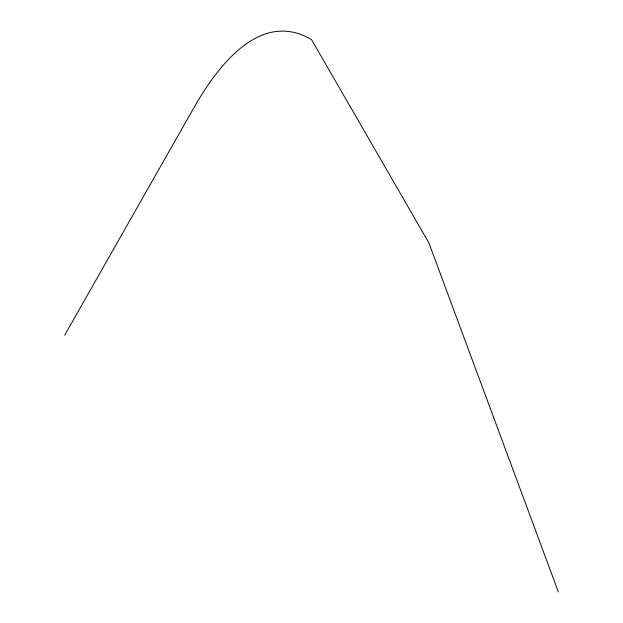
<?xml version="1.0" encoding="UTF-8"?>
<svg xmlns="http://www.w3.org/2000/svg" width="623" height="623" viewBox="0 0 623 623"><rect width="100%" height="100%" fill="white"/><g stroke="black" fill="none" stroke-linecap="round" stroke-linejoin="round"><path stroke-width="0.93" d="M64.675 335.197L194.142 107.32C216.648 67.923 259.518 9.096 311.5 39.56L428.865 242.838L558.325 591.85"/></g></svg>
